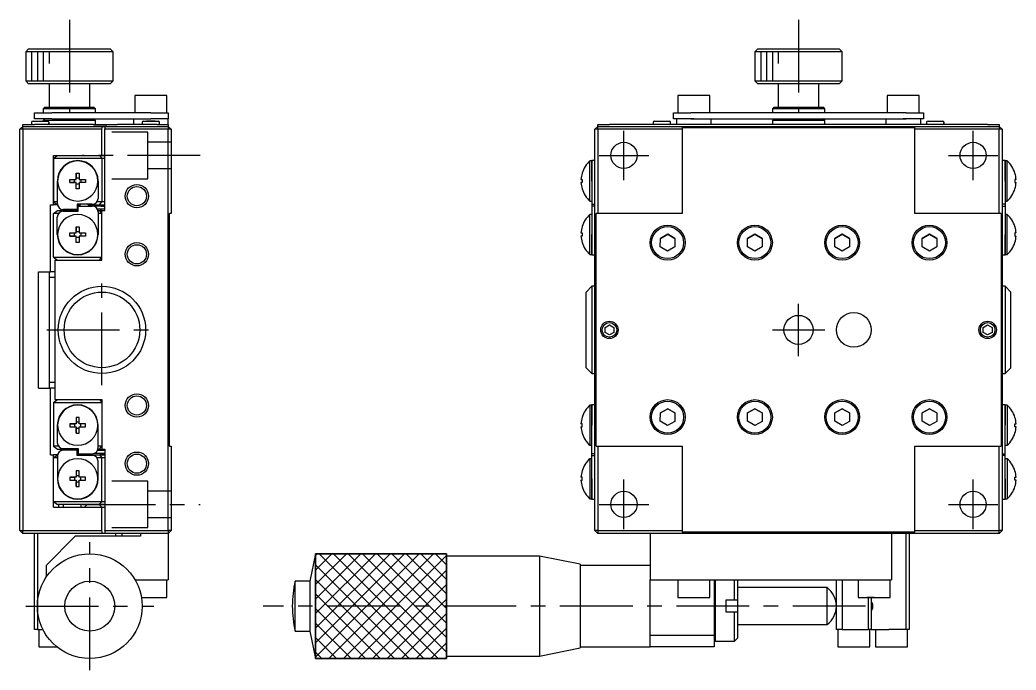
# Model space of a CAD drawing. Extents: x -48 to 394, y -12 to 265.
# Drawn here: x 223 to 394.2, y 99.6 to 211.4 of the extents above; entities that cross this region are included whole.
import ezdxf

# ---------------------------------------------------------------- set-up
doc = ezdxf.new("R2010")
doc.units = 0
doc.header["$LTSCALE"] = 10
doc.linetypes.add('CENTER', pattern=[2, 1.25, -0.25, 0.25, -0.25])
doc.linetypes.add('DASHED', pattern=[3.5, 2, -1.5])
doc.layers.get('0').update_dxf_attribs({"linetype": 'CONTINUOUS'})
doc.layers.add('CENTER', color=1, linetype='CENTER')

msp = doc.modelspace()

# ---------------------------------------------------------------- linework, layer by layer
at = {"color": 7, "linetype": 'CONTINUOUS'}
for p, q in [((224.5, 206.4), (224, 205.9)), ((239, 205.9), (224, 205.9)), ((224, 205.9), (224, 200.9)), ((224.5, 206.4), (238.5, 206.4)), ((239, 205.9), (238.5, 206.4)), ((239, 200.9), (239, 205.9)), ((349.80736, 206.4), (349.30736, 205.9)), ((364.30736, 205.9), (349.30736, 205.9)), ((349.30736, 205.9), (349.30736, 200.9)), ((349.80736, 206.4), (363.80736, 206.4)), ((364.30736, 205.9), (363.80736, 206.4)), ((364.30736, 200.9), (364.30736, 205.9)), ((224, 200.9), (239, 200.9)), ((224, 200.9), (224.5, 200.4)), ((238.5, 200.4), (224.5, 200.4)), ((228, 200.4), (228, 196.4)), ((235, 196.4), (235, 200.4)), ((238.5, 200.4), (239, 200.9)), ((349.30736, 200.9), (364.30736, 200.9)), ((349.30736, 200.9), (349.80736, 200.4)), ((363.80736, 200.4), (349.80736, 200.4)), ((353.30736, 200.4), (353.30736, 196.4)), ((360.30736, 196.4), (360.30736, 200.4)), ((363.80736, 200.4), (364.30736, 200.9)), ((248.25, 198.4), (242.75, 198.4)), ((242.75, 198.4), (242.75, 195.4)), ((248.25, 195.4), (248.25, 198.4)), ((341.55736, 198.4), (336.05736, 198.4)), ((336.05736, 198.4), (336.05736, 195.4)), ((341.55736, 195.4), (341.55736, 198.4)), ((377.55736, 198.4), (372.05736, 198.4)), ((372.05736, 198.4), (372.05736, 195.4)), ((377.55736, 195.4), (377.55736, 198.4)), ((225.5, 194.4), (225.5, 195.4)), ((225.5, 195.4), (228.5, 195.4)), ((227.3, 196.4), (227, 196.1)), ((236, 196.1), (227, 196.1)), ((227, 196.1), (227, 195.4)), ((227.3, 196.4), (235.7, 196.4)), ((245.5, 195.4), (228.5, 195.4)), ((236, 196.1), (235.7, 196.4)), ((236, 195.4), (236, 196.1)), ((245.5, 195.4), (248.5, 195.4)), ((248.5, 195.4), (248.5, 194.4)), ((335.30736, 194.4), (335.30736, 195.4)), ((335.30736, 195.4), (338.30736, 195.4)), ((375.30736, 195.4), (338.30736, 195.4)), ((352.60736, 196.4), (352.30736, 196.1)), ((361.30736, 196.1), (352.30736, 196.1)), ((352.30736, 196.1), (352.30736, 195.4)), ((352.60736, 196.4), (361.00736, 196.4)), ((361.30736, 196.1), (361.00736, 196.4)), ((361.30736, 195.4), (361.30736, 196.1)), ((375.30736, 195.4), (378.30736, 195.4)), ((378.30736, 195.4), (378.30736, 194.4)), ((225, 193.75), (225, 193.65)), ((225.25, 194), (227.75, 194)), ((228.5, 194.4), (225.5, 194.4)), ((225.75, 194), (226.375, 194)), ((226.375, 194), (226.625, 194)), ((226.625, 194), (227.25, 194)), ((227.3, 194.4), (227, 194.1)), ((236, 194.1), (227, 194.1)), ((227, 194.1), (227, 194)), ((228, 193.65), (228, 193.75)), ((228.5, 194.4), (245.5, 194.4)), ((236, 194.1), (235.7, 194.4)), ((236, 193.4), (236, 194.1)), ((242.5, 194.4), (242.5, 193.4)), ((244, 193.75), (244, 193.65)), ((244.25, 194), (246.75, 194)), ((244.25, 194), (245.375, 194)), ((244.75, 194), (245.375, 194)), ((245.375, 194), (244.75, 194)), ((245.375, 194), (245.5, 194)), ((245.375, 194), (245.625, 194)), ((245.625, 194), (245.375, 194)), ((248.5, 194.4), (245.5, 194.4)), ((245.5, 194), (245.625, 194)), ((245.625, 194), (246.75, 194)), ((246.25, 194), (245.625, 194)), ((245.625, 194), (246.25, 194)), ((247, 193.65), (247, 193.75)), ((248.5, 193.4), (248.5, 194.4)), ((331.80736, 193.75), (331.80736, 193.65)), ((331.80736, 193.75), (331.80736, 193.65)), ((332.05736, 194), (332.55736, 194)), ((332.05736, 194), (334.55736, 194)), ((332.55736, 194), (333.18236, 194)), ((333.18236, 194), (333.43236, 194)), ((333.43236, 194), (334.05736, 194)), ((334.05736, 194), (334.55736, 194)), ((334.80736, 193.65), (334.80736, 193.75)), ((334.80736, 193.65), (334.80736, 193.75)), ((338.30736, 194.4), (335.30736, 194.4)), ((335.80736, 194.4), (335.80736, 193.4)), ((338.80736, 194.4), (338.30736, 194.4)), ((338.30736, 194.4), (338.80736, 194.4)), ((338.80736, 194.4), (374.80736, 194.4)), ((341.80736, 193.4), (341.80736, 194.4)), ((352.607359, 194.4), (352.307359, 194.1)), ((361.307359, 194.1), (352.307359, 194.1)), ((352.307359, 194.1), (352.307359, 193.4)), ((361.307359, 194.1), (361.007359, 194.4)), ((361.307359, 193.4), (361.307359, 194.1)), ((371.80736, 194.4), (371.80736, 193.4)), ((375.30736, 194.4), (374.80736, 194.4)), ((374.80736, 194.4), (375.30736, 194.4)), ((378.30736, 194.4), (375.30736, 194.4)), ((377.80736, 193.4), (377.80736, 194.4)), ((378.80736, 193.75), (378.80736, 193.65)), ((378.80736, 193.75), (378.80736, 193.65)), ((379.05736, 194), (379.55736, 194)), ((379.05736, 194), (381.55736, 194)), ((379.55736, 194), (380.18236, 194)), ((380.18236, 194), (380.43236, 194)), ((380.43236, 194), (381.05736, 194)), ((381.05736, 194), (381.55736, 194)), ((381.80736, 193.65), (381.80736, 193.75)), ((381.80736, 193.65), (381.80736, 193.75)), ((223.5, 193.1), (223, 192.6)), ((223, 123.6), (223, 192.6)), ((223.5, 192.6), (223, 192.6)), ((223.5, 193.1), (223.5, 193.4)), ((223.5, 193.4), (225.5, 193.4)), ((223.5, 192.6), (223.5, 193.1)), ((223.5, 193.1), (225.5, 193.1)), ((223.5, 192.6), (223.5, 123.6)), ((237.070754, 192.6), (223.5, 192.6)), ((235.632834, 193.4), (225.5, 193.4)), ((225.5, 193.1), (235.632834, 193.1)), ((225.5, 193.1), (235.632834, 193.1)), ((235.632834, 193.4), (237.57699, 193.4)), ((235.632834, 193.1), (237.198385, 193.1)), ((237.198385, 193.1), (235.632834, 193.1)), ((237.070754, 188.1), (237.070754, 192.6)), ((237.57699, 193.1), (237.198385, 193.1)), ((237.198385, 193.1), (237.57699, 193.1)), ((237.57699, 193.4), (237.744369, 193.4)), ((237.586969, 178.6), (237.586969, 192.6)), ((248.5, 192.6), (237.586969, 192.6)), ((237.714118, 193.1), (239.744369, 193.1)), ((237.744369, 193.4), (239.744369, 193.4)), ((237.744369, 193.4), (237.744369, 193.1)), ((244.7, 193.4), (239.744369, 193.4)), ((239.744369, 193.1), (246.5, 193.1)), ((239.744369, 193.1), (246.5, 193.1)), ((246.3, 193.4), (244.7, 193.4)), ((246.5, 193.4), (246.3, 193.4)), ((246.5, 193.4), (248.5, 193.4)), ((246.5, 193.1), (248.5, 193.1)), ((248.5, 193.4), (248.5, 193.1)), ((248.5, 193.1), (248.5, 192.6)), ((249, 192.6), (248.5, 193.1)), ((248.5, 123.6), (248.5, 192.6)), ((249, 192.6), (248.5, 192.6)), ((249, 192.6), (249, 178.1)), ((322.30736, 193.1), (321.80736, 192.6)), ((322.30736, 192.6), (321.80736, 192.6)), ((321.80736, 123.6), (321.80736, 192.6)), ((322.30736, 193.1), (322.30736, 193.4)), ((322.30736, 193.4), (324.30736, 193.4)), ((322.30736, 192.6), (322.30736, 193.1)), ((322.30736, 193.1), (324.30736, 193.1)), ((322.30736, 192.6), (322.30736, 178.1)), ((336.80736, 192.6), (322.30736, 192.6)), ((332.50736, 193.4), (324.30736, 193.4)), ((324.30736, 193.1), (389.30736, 193.1)), ((324.30736, 193.1), (389.30736, 193.1)), ((334.10736, 193.4), (332.50736, 193.4)), ((338.80736, 193.4), (334.10736, 193.4)), ((336.80736, 192.9), (376.80736, 192.9)), ((336.80736, 192.9), (336.80736, 192.6)), ((336.80736, 192.6), (336.80736, 178.1)), ((374.80736, 193.4), (338.80736, 193.4)), ((379.50736, 193.4), (374.80736, 193.4)), ((376.80736, 192.6), (376.80736, 192.9)), ((391.30736, 192.6), (376.80736, 192.6)), ((376.80736, 178.1), (376.80736, 192.6)), ((381.10736, 193.4), (379.50736, 193.4)), ((389.30736, 193.4), (381.10736, 193.4)), ((389.30736, 193.4), (391.30736, 193.4)), ((389.30736, 193.1), (391.30736, 193.1)), ((391.30736, 193.4), (391.30736, 193.1)), ((391.30736, 193.1), (391.30736, 192.6)), ((391.80736, 192.6), (391.30736, 193.1)), ((391.30736, 178.1), (391.30736, 192.6)), ((391.80736, 192.6), (391.30736, 192.6)), ((391.80736, 192.6), (391.80736, 123.6)), ((228.793779, 187.6), (229.44746, 188.1)), ((228.793779, 188.1), (234.500005, 188.1)), ((228.793779, 187.6), (228.793779, 188.1)), ((228.793779, 187.6), (237.070754, 187.6)), ((228.793779, 187.6), (228.793779, 180.1)), ((228.793779, 180.1), (228.793779, 187.6)), ((234.500005, 188.1), (237.070754, 188.1)), ((236.682534, 188.1), (237.070754, 187.6)), ((237.070754, 188.1), (237.586969, 188.1)), ((237.070754, 187.6), (237.070754, 180.1)), ((237.070754, 187.6), (237.586969, 187.6)), ((320.964746, 180.25), (320.964746, 187.15)), ((321.30736, 187.15), (320.964746, 187.15)), ((321.30736, 187.2), (321.30736, 183.7)), ((321.80736, 187.2), (321.30736, 187.2)), ((321.30736, 183.7), (321.30736, 187.15)), ((392.30736, 187.2), (391.80736, 187.2)), ((392.30736, 187.2), (392.30736, 183.7)), ((392.30736, 183.7), (392.30736, 187.15)), ((392.649974, 187.15), (392.30736, 187.15)), ((392.649974, 180.25), (392.649974, 187.15)), ((232.667995, 185.047786), (233.187995, 185.047786)), ((232.667995, 183.96), (232.667995, 185.047786)), ((232.667995, 185.047786), (232.667995, 184.223308)), ((233.187995, 185.047786), (233.187995, 183.96)), ((319.610239, 185.051049), (319.61693, 185.047786)), ((394.00448, 185.051049), (393.997789, 185.047786)), ((229.436538, 179.8), (229.436538, 183.7)), ((231.580209, 183.96), (232.667995, 183.96)), ((231.580209, 183.44), (231.580209, 183.96)), ((232.667995, 183.44), (231.580209, 183.44)), ((231.580209, 183.44), (232.404687, 183.44)), ((232.404687, 183.44), (232.404687, 183.96)), ((232.667995, 183.44), (232.404687, 183.44)), ((232.667995, 183.96), (232.667995, 184.223308)), ((232.667995, 184.223308), (233.187995, 184.223308)), ((232.667995, 182.352214), (232.667995, 183.44)), ((232.667995, 183.176692), (232.667995, 183.44)), ((232.667995, 182.352214), (232.667995, 183.176692)), ((233.187995, 183.176692), (232.667995, 183.176692)), ((233.187995, 183.96), (234.275781, 183.96)), ((233.187995, 183.44), (233.187995, 182.352214)), ((234.275781, 183.44), (233.187995, 183.44)), ((233.451303, 183.44), (233.187995, 183.44)), ((233.451303, 183.96), (233.451303, 183.44)), ((234.275781, 183.44), (233.451303, 183.44)), ((234.275781, 183.96), (234.275781, 183.44)), ((236.436538, 183.7), (236.436538, 180.7)), ((319.422079, 183.96), (319.61693, 183.96)), ((319.61693, 183.44), (319.422079, 183.44)), ((319.61693, 183.96), (319.61693, 183.44)), ((321.30736, 183.7), (321.30736, 180.7)), ((392.30736, 183.7), (392.30736, 180.7)), ((394.19264, 183.96), (393.997789, 183.96)), ((393.997789, 183.96), (393.997789, 183.44)), ((393.997789, 183.44), (394.19264, 183.44)), ((233.187995, 182.352214), (232.667995, 182.352214)), ((319.61693, 182.352214), (319.610239, 182.348951)), ((393.997789, 182.352214), (394.00448, 182.348951)), ((228.793779, 180.1), (229.44746, 179.6)), ((228.793779, 179.6), (228.793779, 180.1)), ((229.436538, 180.1), (228.793779, 180.1)), ((237.070754, 180.1), (236.236538, 180.1)), ((236.682534, 179.6), (237.070754, 180.1)), ((237.586969, 180.1), (237.070754, 180.1)), ((320.964746, 180.25), (321.30736, 180.25)), ((321.30736, 180.7), (321.30736, 179.7)), ((392.30736, 180.7), (392.30736, 179.7)), ((392.30736, 180.25), (392.649974, 180.25)), ((228.275292, 179.6), (228.793779, 179.6)), ((228.275292, 168.1), (228.275292, 179.6)), ((229.44746, 179.6), (228.793779, 179.6)), ((228.793779, 178.1), (229.44746, 178.6)), ((228.793779, 170.6), (228.793779, 178.1)), ((229.627995, 178.1), (228.793779, 178.1)), ((229.44746, 179.6), (229.456742, 179.6)), ((229.44746, 178.6), (231.391749, 178.6)), ((230.427995, 178.5), (233.027995, 178.5)), ((232.836538, 178.8), (230.436538, 178.8)), ((232.836538, 178.8), (230.436538, 178.8)), ((231.295688, 178.605627), (231.313108, 178.800116)), ((231.391749, 178.6), (231.468688, 178.500027)), ((231.391749, 178.6), (233.027995, 178.6)), ((231.5, 178.8), (231.5, 178.6)), ((231.599119, 178.800198), (231.614508, 178.600116)), ((235.436538, 179.7), (232.836538, 179.7)), ((232.836538, 179.7), (232.836538, 178.8)), ((235.436538, 179.7), (232.836538, 179.7)), ((232.836538, 179.6), (233.392237, 179.6)), ((233.027995, 179.35), (232.836538, 179.35)), ((232.836538, 179.35), (233.027995, 179.35)), ((233.027995, 179.35), (232.836538, 179.35)), ((232.836538, 179.35), (233.027995, 179.35)), ((233.027995, 178.85), (232.836538, 178.85)), ((233, 179.35), (233, 179.6)), ((233, 179.35), (233.027995, 179.35)), ((233, 179.35), (233.027995, 179.35)), ((233.027995, 179.35), (233, 179.35)), ((233, 179.35), (233.027995, 179.35)), ((233, 178.6), (233, 178.85)), ((233.027995, 178.5), (233.027995, 179.4)), ((233.027995, 179.4), (235.427995, 179.4)), ((233.356527, 179.599926), (233.217952, 179.399932)), ((233.435287, 179.699953), (233.356527, 179.599926)), ((234.613975, 179.700088), (234.743221, 179.6)), ((234.743221, 179.6), (236.682534, 179.6)), ((237.586969, 179.35), (235.740245, 179.35)), ((237.019215, 179.35), (235.740245, 179.35)), ((237.586969, 178.85), (236.321024, 178.85)), ((236.407791, 178.6), (236.682534, 178.6)), ((236.427995, 178.4), (236.427995, 174.5)), ((237.070754, 178.1), (236.427995, 178.1)), ((236.682534, 179.6), (237.586969, 179.6)), ((236.682534, 178.6), (237.070754, 178.1)), ((236.682534, 178.6), (237.070754, 178.6)), ((236.9664, 179.35), (236.722774, 179.6)), ((236.874626, 178.600074), (237.042256, 178.850037)), ((237.586969, 179.35), (236.9664, 179.35)), ((236.9664, 179.35), (237.586969, 179.35)), ((237.586969, 179.35), (237.019215, 179.35)), ((237.070754, 178.1), (237.070754, 178.6)), ((237.070754, 178.6), (237.586969, 178.6)), ((237.070754, 170.6), (237.070754, 178.1)), ((237.070754, 170.6), (237.070754, 178.1)), ((237.32575, 179.6), (237.361823, 179.567385)), ((237.361823, 179.567385), (237.39705, 179.535843)), ((237.39705, 179.535843), (237.431363, 179.505434)), ((237.431363, 179.505434), (237.464695, 179.476217)), ((237.464695, 179.476217), (237.496983, 179.448248)), ((237.496983, 179.448248), (237.528164, 179.421581)), ((237.52073, 178.6), (237.586969, 178.66658)), ((237.528164, 179.421581), (237.558179, 179.396267)), ((237.558179, 179.396267), (237.586969, 179.372355)), ((237.586969, 179.569676), (237.560273, 179.6)), ((249, 178.1), (248.7, 178.1)), ((248.7, 138.1), (248.7, 178.1)), ((321.30736, 179.7), (321.80736, 179.7)), ((321.30736, 179.7), (321.30736, 179.4)), ((321.80736, 179.4), (321.30736, 179.4)), ((321.30736, 179.4), (321.30736, 178.4)), ((321.30736, 178.4), (321.30736, 174.5)), ((322.30736, 178.1), (322.00736, 178.1)), ((322.00736, 138.1), (322.00736, 178.1)), ((336.80736, 178.1), (322.30736, 178.1)), ((391.30736, 178.1), (376.80736, 178.1)), ((391.60736, 178.1), (391.30736, 178.1)), ((391.60736, 178.1), (391.60736, 138.1)), ((392.30736, 179.7), (391.80736, 179.7)), ((391.80736, 179.4), (392.30736, 179.4)), ((392.30736, 179.7), (392.30736, 179.4)), ((392.30736, 179.4), (392.30736, 178.4)), ((392.30736, 178.4), (392.30736, 174.5)), ((229.427995, 174.5), (229.427995, 177.5)), ((320.964746, 171.05), (320.964746, 177.95)), ((321.30736, 177.95), (320.964746, 177.95)), ((392.649974, 177.95), (392.30736, 177.95)), ((392.649974, 171.05), (392.649974, 177.95)), ((231.580209, 174.76), (232.667995, 174.76)), ((231.580209, 174.24), (231.580209, 174.76)), ((232.404687, 174.24), (232.404687, 174.76)), ((232.667995, 175.847786), (233.187995, 175.847786)), ((232.667995, 174.76), (232.667995, 175.847786)), ((232.667995, 175.847786), (232.667995, 175.023308)), ((232.667995, 174.76), (232.667995, 175.023308)), ((232.667995, 175.023308), (233.187995, 175.023308)), ((233.187995, 175.847786), (233.187995, 174.76)), ((233.187995, 174.76), (234.275781, 174.76)), ((233.451303, 174.76), (233.451303, 174.24)), ((234.275781, 174.76), (234.275781, 174.24)), ((319.422079, 174.76), (319.61693, 174.76)), ((319.610239, 175.851049), (319.61693, 175.847786)), ((319.61693, 174.76), (319.61693, 174.24)), ((394.00448, 175.851049), (393.997789, 175.847786)), ((394.19264, 174.76), (393.997789, 174.76)), ((393.997789, 174.76), (393.997789, 174.24)), ((232.667995, 174.24), (231.580209, 174.24)), ((231.580209, 174.24), (232.404687, 174.24)), ((232.667995, 174.24), (232.404687, 174.24)), ((232.667995, 173.152214), (232.667995, 174.24)), ((232.667995, 173.976692), (232.667995, 174.24)), ((232.667995, 173.152214), (232.667995, 173.976692)), ((233.187995, 173.976692), (232.667995, 173.976692)), ((233.187995, 173.152214), (232.667995, 173.152214)), ((233.187995, 174.24), (233.187995, 173.152214)), ((234.275781, 174.24), (233.187995, 174.24)), ((233.451303, 174.24), (233.187995, 174.24)), ((234.275781, 174.24), (233.451303, 174.24)), ((319.61693, 174.24), (319.422079, 174.24)), ((319.61693, 173.152214), (319.610239, 173.148951)), ((321.30736, 174.5), (321.30736, 171)), ((321.30736, 171.05), (321.30736, 174.5)), ((333.050875, 172.389662), (333.063947, 173.832979)), ((333.063947, 173.832979), (334.320432, 174.543316)), ((334.320432, 174.543316), (333.063947, 173.832979)), ((334.320432, 174.543316), (335.563844, 173.810338)), ((335.563844, 173.810338), (334.320432, 174.543316)), ((335.563844, 173.810338), (335.550772, 172.367021)), ((348.050875, 172.389662), (348.063947, 173.832979)), ((348.063947, 173.832979), (349.320432, 174.543316)), ((349.320432, 174.543316), (348.063947, 173.832979)), ((349.320432, 174.543316), (350.563844, 173.810338)), ((350.563844, 173.810338), (349.320432, 174.543316)), ((350.563844, 173.810338), (350.550772, 172.367021)), ((363.050875, 172.389662), (363.063947, 173.832979)), ((363.063947, 173.832979), (364.320432, 174.543316)), ((364.320432, 174.543316), (363.063947, 173.832979)), ((364.320432, 174.543316), (365.563844, 173.810338)), ((365.563844, 173.810338), (364.320432, 174.543316)), ((365.563844, 173.810338), (365.550772, 172.367021)), ((378.050875, 172.389662), (378.063947, 173.832979)), ((378.063947, 173.832979), (379.320432, 174.543316)), ((379.320432, 174.543316), (378.063947, 173.832979)), ((379.320432, 174.543316), (380.563844, 173.810338)), ((380.563844, 173.810338), (379.320432, 174.543316)), ((380.563844, 173.810338), (380.550772, 172.367021)), ((392.30736, 174.5), (392.30736, 171)), ((392.30736, 171.05), (392.30736, 174.5)), ((393.997789, 174.24), (394.19264, 174.24)), ((393.997789, 173.152214), (394.00448, 173.148951)), ((334.294288, 171.656684), (333.050875, 172.389662)), ((335.550772, 172.367021), (334.294288, 171.656684)), ((349.294288, 171.656684), (348.050875, 172.389662)), ((350.550772, 172.367021), (349.294288, 171.656684)), ((364.294288, 171.656684), (363.050875, 172.389662)), ((365.550772, 172.367021), (364.294288, 171.656684)), ((379.294288, 171.656684), (378.050875, 172.389662)), ((380.550772, 172.367021), (379.294288, 171.656684)), ((228.793779, 170.6), (229.44746, 170.1)), ((228.793779, 170.6), (237.070754, 170.6)), ((229, 170.1), (229, 146.1)), ((229, 170.1), (237.070754, 170.1)), ((236.682534, 170.1), (237.070754, 170.6)), ((237.070754, 170.1), (237.070754, 170.6)), ((320.964746, 171.05), (321.30736, 171.05)), ((321.30736, 171), (321.80736, 171)), ((391.80736, 171), (392.30736, 171)), ((392.30736, 171.05), (392.649974, 171.05)), ((226.19984, 168.1), (228.275292, 168.1)), ((226.19984, 148.1), (226.19984, 168.1)), ((228, 168.1), (228, 148.1)), ((229, 168.1), (228.275292, 168.1)), ((229, 167.1), (228, 167.1)), ((321.30736, 165.6), (320.30736, 164.6)), ((320.30736, 151.6), (320.30736, 164.6)), ((321.30736, 165.6), (321.30736, 150.6)), ((321.80736, 165.6), (321.30736, 165.6)), ((392.30736, 165.6), (391.80736, 165.6)), ((392.30736, 165.6), (392.30736, 150.6)), ((393.30736, 164.6), (392.30736, 165.6)), ((393.30736, 151.6), (393.30736, 164.6)), ((323.55736, 158.533013), (324.30736, 158.966025)), ((323.55736, 157.666987), (323.55736, 158.533013)), ((324.30736, 157.233975), (323.55736, 157.666987)), ((324.30736, 158.966025), (325.05736, 158.533013)), ((325.05736, 157.666987), (324.30736, 157.233975)), ((325.05736, 158.533013), (325.05736, 157.666987)), ((388.55736, 158.533013), (389.30736, 158.966025)), ((388.55736, 157.666987), (388.55736, 158.533013)), ((389.30736, 157.233975), (388.55736, 157.666987)), ((389.30736, 158.966025), (390.05736, 158.533013)), ((390.05736, 157.666987), (389.30736, 157.233975)), ((390.05736, 158.533013), (390.05736, 157.666987)), ((320.30736, 151.6), (321.30736, 150.6)), ((392.30736, 150.6), (393.30736, 151.6)), ((228, 149.1), (229, 149.1)), ((321.30736, 150.6), (321.80736, 150.6)), ((391.80736, 150.6), (392.30736, 150.6)), ((226.19984, 148.1), (228.275292, 148.1)), ((228.275292, 136.6), (228.275292, 148.1)), ((229, 148.1), (228.275292, 148.1)), ((228.793779, 145.6), (229.44746, 146.1)), ((228.793779, 145.6), (237.070754, 145.6)), ((228.793779, 145.6), (228.793779, 138.1)), ((229, 146.1), (237.070754, 146.1)), ((236.682534, 146.1), (237.070754, 145.6)), ((237.070754, 146.1), (237.070754, 145.6)), ((237.070754, 145.6), (237.070754, 138.1)), ((237.070754, 145.6), (237.070754, 138.1)), ((320.964746, 145.15), (320.964746, 138.25)), ((321.30736, 145.15), (320.964746, 145.15)), ((321.30736, 141.7), (321.30736, 145.2)), ((321.80736, 145.2), (321.30736, 145.2)), ((321.30736, 145.15), (321.30736, 141.7)), ((333.050875, 142.389662), (333.063947, 143.832979)), ((333.063947, 143.832979), (334.320432, 144.543316)), ((334.320432, 144.543316), (333.063947, 143.832979)), ((334.320432, 144.543316), (335.563844, 143.810338)), ((335.563844, 143.810338), (334.320432, 144.543316)), ((335.563844, 143.810338), (335.550772, 142.367021)), ((348.050875, 142.389662), (348.063947, 143.832979)), ((348.063947, 143.832979), (349.320432, 144.543316)), ((349.320432, 144.543316), (348.063947, 143.832979)), ((349.320432, 144.543316), (350.563844, 143.810338)), ((350.563844, 143.810338), (349.320432, 144.543316)), ((350.563844, 143.810338), (350.550772, 142.367021)), ((363.050875, 142.389662), (363.063947, 143.832979)), ((363.063947, 143.832979), (364.320432, 144.543316)), ((364.320432, 144.543316), (363.063947, 143.832979)), ((364.320432, 144.543316), (365.563844, 143.810338)), ((365.563844, 143.810338), (364.320432, 144.543316)), ((365.563844, 143.810338), (365.550772, 142.367021)), ((378.050875, 142.389662), (378.063947, 143.832979)), ((378.063947, 143.832979), (379.320432, 144.543316)), ((379.320432, 144.543316), (378.063947, 143.832979)), ((379.320432, 144.543316), (380.563844, 143.810338)), ((380.563844, 143.810338), (379.320432, 144.543316)), ((380.563844, 143.810338), (380.550772, 142.367021)), ((392.30736, 145.2), (391.80736, 145.2)), ((392.30736, 141.7), (392.30736, 145.2)), ((392.30736, 145.15), (392.30736, 141.7)), ((392.649974, 145.15), (392.30736, 145.15)), ((392.649974, 145.15), (392.649974, 138.25)), ((233.187995, 143.047786), (232.667995, 143.047786)), ((232.667995, 143.047786), (232.667995, 141.96)), ((232.667995, 143.047786), (232.667995, 142.223308)), ((232.667995, 142.223308), (232.667995, 141.96)), ((233.187995, 142.223308), (232.667995, 142.223308)), ((233.187995, 141.96), (233.187995, 143.047786)), ((319.61693, 143.047786), (319.610239, 143.051049)), ((334.294288, 141.656684), (333.050875, 142.389662)), ((335.550772, 142.367021), (334.294288, 141.656684)), ((349.294288, 141.656684), (348.050875, 142.389662)), ((350.550772, 142.367021), (349.294288, 141.656684)), ((364.294288, 141.656684), (363.050875, 142.389662)), ((365.550772, 142.367021), (364.294288, 141.656684)), ((379.294288, 141.656684), (378.050875, 142.389662)), ((380.550772, 142.367021), (379.294288, 141.656684)), ((393.997789, 143.047786), (394.00448, 143.051049)), ((229.427995, 141.7), (229.427995, 138.7)), ((232.667995, 141.96), (231.580209, 141.96)), ((231.580209, 141.96), (231.580209, 141.44)), ((231.580209, 141.96), (232.404687, 141.96)), ((231.580209, 141.44), (232.667995, 141.44)), ((232.667995, 141.96), (232.404687, 141.96)), ((232.404687, 141.96), (232.404687, 141.44)), ((232.667995, 141.44), (232.667995, 140.352214)), ((232.667995, 141.44), (232.667995, 141.176692)), ((232.667995, 140.352214), (232.667995, 141.176692)), ((232.667995, 141.176692), (233.187995, 141.176692)), ((234.275781, 141.96), (233.187995, 141.96)), ((233.451303, 141.96), (233.187995, 141.96)), ((233.187995, 141.44), (234.275781, 141.44)), ((233.187995, 140.352214), (233.187995, 141.44)), ((234.275781, 141.96), (233.451303, 141.96)), ((233.451303, 141.44), (233.451303, 141.96)), ((234.275781, 141.44), (234.275781, 141.96)), ((236.427995, 137.8), (236.427995, 141.7)), ((319.61693, 141.96), (319.422079, 141.96)), ((319.422079, 141.44), (319.61693, 141.44)), ((319.61693, 141.44), (319.61693, 141.96)), ((321.30736, 137.8), (321.30736, 141.7)), ((392.30736, 137.8), (392.30736, 141.7)), ((393.997789, 141.96), (394.19264, 141.96)), ((393.997789, 141.44), (393.997789, 141.96)), ((394.19264, 141.44), (393.997789, 141.44)), ((232.667995, 140.352214), (233.187995, 140.352214)), ((319.610239, 140.348951), (319.61693, 140.352214)), ((394.00448, 140.348951), (393.997789, 140.352214)), ((228.793779, 138.1), (229.44746, 137.6)), ((229.627995, 138.1), (228.793779, 138.1)), ((229.44746, 137.6), (231.391749, 137.6)), ((230.427995, 137.7), (233.027995, 137.7)), ((232.836538, 137.4), (230.436538, 137.4)), ((232.836538, 137.4), (230.436538, 137.4)), ((231.313113, 137.399837), (231.295919, 137.591164)), ((231.391749, 137.6), (231.468688, 137.699973)), ((231.391749, 137.6), (233.027995, 137.6)), ((231.5, 137.6), (231.5, 137.4)), ((231.614514, 137.599971), (231.599127, 137.399887)), ((232.836538, 136.5), (232.836538, 137.4)), ((233.027995, 137.35), (232.836538, 137.35)), ((233, 137.35), (233, 137.6)), ((233.027995, 137.7), (233.027995, 136.8)), ((237.586969, 137.35), (236.321024, 137.35)), ((236.407791, 137.6), (236.682534, 137.6)), ((237.070754, 138.1), (236.427995, 138.1)), ((236.682534, 137.6), (237.070754, 138.1)), ((236.682534, 137.6), (237.070754, 137.6)), ((237.042277, 137.349927), (236.874631, 137.59992)), ((237.070754, 138.1), (237.070754, 137.6)), ((237.070754, 137.6), (237.586969, 137.6)), ((237.586969, 137.53342), (237.52073, 137.6)), ((237.586969, 137.6), (237.586969, 123.6)), ((248.7, 138.1), (249, 138.1)), ((249, 138.1), (249, 123.6)), ((320.964746, 138.25), (321.30736, 138.25)), ((321.30736, 136.8), (321.30736, 137.8)), ((322.00736, 138.1), (322.30736, 138.1)), ((322.30736, 138.1), (322.30736, 123.6)), ((322.30736, 138.1), (336.80736, 138.1)), ((336.80736, 138.1), (336.80736, 123.6)), ((376.80736, 138.1), (391.30736, 138.1)), ((376.80736, 123.6), (376.80736, 138.1)), ((391.30736, 123.6), (391.30736, 138.1)), ((391.30736, 138.1), (391.60736, 138.1)), ((392.30736, 138.25), (392.649974, 138.25)), ((392.30736, 136.8), (392.30736, 137.8)), ((228.275292, 136.6), (228.793779, 136.6)), ((228.793779, 136.1), (229.44746, 136.6)), ((228.793779, 136.1), (228.793779, 136.6)), ((229.44746, 136.6), (228.793779, 136.6)), ((228.793779, 128.6), (228.793779, 136.1)), ((228.793779, 128.6), (228.793779, 136.1)), ((229.436538, 136.1), (228.793779, 136.1)), ((229.436538, 136.4), (229.436538, 132.5)), ((229.44746, 136.6), (229.456742, 136.6)), ((233.027995, 136.85), (232.836538, 136.85)), ((232.836538, 136.85), (233.027995, 136.85)), ((233.027995, 136.85), (232.836538, 136.85)), ((232.836538, 136.85), (233.027995, 136.85)), ((232.836538, 136.6), (233.392243, 136.6)), ((235.436538, 136.5), (232.836538, 136.5)), ((235.436538, 136.5), (232.836538, 136.5)), ((233, 136.85), (233.027995, 136.85)), ((233, 136.6), (233, 136.85)), ((233.027995, 136.85), (233, 136.85)), ((233, 136.85), (233.027995, 136.85)), ((233, 136.85), (233.027995, 136.85)), ((233.027995, 136.8), (235.427995, 136.8)), ((233.217903, 136.800149), (233.356522, 136.60008)), ((233.356522, 136.60008), (233.435302, 136.500028)), ((234.613975, 136.499912), (234.743221, 136.6)), ((234.743221, 136.6), (236.682534, 136.6)), ((237.586969, 136.85), (235.740245, 136.85)), ((237.019215, 136.85), (235.740245, 136.85)), ((237.070754, 136.1), (236.236538, 136.1)), ((236.436538, 132.5), (236.436538, 135.5)), ((236.682534, 136.6), (237.070754, 136.1)), ((236.682534, 136.6), (237.586969, 136.6)), ((236.722774, 136.6), (236.9664, 136.85)), ((237.586969, 136.85), (236.9664, 136.85)), ((236.9664, 136.85), (237.586969, 136.85)), ((237.586969, 136.85), (237.019215, 136.85)), ((237.070754, 128.6), (237.070754, 136.1)), ((237.586969, 136.1), (237.070754, 136.1)), ((237.32575, 136.6), (237.361823, 136.632615)), ((237.361823, 136.632615), (237.39705, 136.664157)), ((237.39705, 136.664157), (237.431363, 136.694566)), ((237.431363, 136.694566), (237.464695, 136.723783)), ((237.464695, 136.723783), (237.496983, 136.751752)), ((237.496983, 136.751752), (237.528164, 136.778419)), ((237.528164, 136.778419), (237.558179, 136.803733)), ((237.558179, 136.803733), (237.586969, 136.827645)), ((237.586969, 136.630324), (237.560273, 136.6)), ((320.964746, 135.95), (320.964746, 129.05)), ((321.30736, 135.95), (320.964746, 135.95)), ((321.80736, 136.8), (321.30736, 136.8)), ((321.30736, 136.5), (321.30736, 136.8)), ((321.30736, 135.5), (321.30736, 136.5)), ((321.30736, 136.5), (321.80736, 136.5)), ((321.30736, 132.5), (321.30736, 135.5)), ((391.80736, 136.8), (392.30736, 136.8)), ((392.30736, 136.5), (391.80736, 136.5)), ((392.30736, 136.5), (392.30736, 136.8)), ((392.30736, 135.5), (392.30736, 136.5)), ((392.649974, 135.95), (392.30736, 135.95)), ((392.30736, 132.5), (392.30736, 135.5)), ((392.649974, 135.95), (392.649974, 129.05)), ((233.187995, 133.847786), (232.667995, 133.847786)), ((232.667995, 133.847786), (232.667995, 132.76)), ((232.667995, 133.847786), (232.667995, 133.023308)), ((233.187995, 132.76), (233.187995, 133.847786)), ((319.61693, 133.847786), (319.610239, 133.851049)), ((393.997789, 133.847786), (394.00448, 133.851049)), ((232.667995, 132.76), (231.580209, 132.76)), ((231.580209, 132.76), (231.580209, 132.24)), ((231.580209, 132.76), (232.404687, 132.76)), ((231.580209, 132.24), (232.667995, 132.24)), ((232.667995, 132.76), (232.404687, 132.76)), ((232.404687, 132.76), (232.404687, 132.24)), ((232.667995, 133.023308), (232.667995, 132.76)), ((233.187995, 133.023308), (232.667995, 133.023308)), ((232.667995, 132.24), (232.667995, 131.152214)), ((232.667995, 132.24), (232.667995, 131.976692)), ((232.667995, 131.152214), (232.667995, 131.976692)), ((232.667995, 131.976692), (233.187995, 131.976692)), ((234.275781, 132.76), (233.187995, 132.76)), ((233.451303, 132.76), (233.187995, 132.76)), ((233.187995, 132.24), (234.275781, 132.24)), ((233.187995, 131.152214), (233.187995, 132.24)), ((234.275781, 132.76), (233.451303, 132.76)), ((233.451303, 132.24), (233.451303, 132.76)), ((234.275781, 132.24), (234.275781, 132.76)), ((319.61693, 132.76), (319.422079, 132.76)), ((319.422079, 132.24), (319.61693, 132.24)), ((319.61693, 132.24), (319.61693, 132.76)), ((321.30736, 129), (321.30736, 132.5)), ((321.30736, 132.5), (321.30736, 129.05)), ((392.30736, 129), (392.30736, 132.5)), ((392.30736, 132.5), (392.30736, 129.05)), ((393.997789, 132.76), (394.19264, 132.76)), ((393.997789, 132.24), (393.997789, 132.76)), ((394.19264, 132.24), (393.997789, 132.24)), ((232.667995, 131.152214), (233.187995, 131.152214)), ((319.610239, 131.148951), (319.61693, 131.152214)), ((394.00448, 131.148951), (393.997789, 131.152214)), ((228.793779, 128.6), (237.070754, 128.6)), ((228.793779, 128.6), (229.44746, 128.1)), ((228.793779, 127.6), (228.793779, 128.6)), ((236.682534, 128.1), (237.070754, 128.6)), ((237.070754, 128.6), (237.586969, 128.6)), ((320.964746, 129.05), (321.30736, 129.05)), ((321.30736, 129), (321.80736, 129)), ((391.80736, 129), (392.30736, 129)), ((392.30736, 129.05), (392.649974, 129.05)), ((228.793779, 127.6), (234.100005, 127.6)), ((236.682534, 128.1), (229.44746, 128.1)), ((229.683458, 127.6), (229.664399, 128.1)), ((230.431555, 128.1), (230.414538, 127.6)), ((233.5, 127.6), (233.5, 128.1)), ((234.100005, 127.6), (234.500005, 127.6)), ((234.35, 127.841719), (234.108281, 127.6)), ((234.6, 128.091719), (234.35, 127.841719)), ((234.500005, 127.6), (235.800005, 127.6)), ((234.6, 128.091719), (236.6, 128.091719)), ((235.800005, 127.6), (237.070754, 127.6)), ((236.85, 127.841719), (236.6, 128.091719)), ((236.620918, 128.070801), (237.586969, 128.070801)), ((237.586969, 128.1), (236.682534, 128.1)), ((237.091719, 127.6), (236.85, 127.841719)), ((237.070754, 123.6), (237.070754, 127.6)), ((237.070754, 127.6), (237.586969, 127.6)), ((223, 123.6), (223.5, 123.6)), ((223, 123.6), (223.5, 123.1)), ((223.5, 123.6), (237.070754, 123.6)), ((223.5, 123.1), (223.5, 123.6)), ((237.586969, 123.6), (248.5, 123.6)), ((249, 123.6), (248.5, 123.6)), ((248.5, 123.6), (248.5, 123.1)), ((249, 123.6), (248.5, 123.1)), ((321.80736, 123.6), (322.30736, 123.1)), ((322.30736, 123.6), (321.80736, 123.6)), ((322.30736, 123.6), (322.30736, 123.1)), ((322.30736, 123.6), (336.80736, 123.6)), ((336.80736, 123.6), (336.80736, 123.3)), ((376.80736, 123.3), (336.80736, 123.3)), ((376.80736, 123.3), (376.80736, 123.6)), ((376.80736, 123.6), (391.30736, 123.6)), ((391.30736, 123.1), (391.30736, 123.6)), ((391.80736, 123.6), (391.30736, 123.6)), ((391.30736, 123.1), (391.80736, 123.6)), ((237.198385, 123.1), (223.5, 123.1)), ((225.5, 106.6), (225.5, 123.1)), ((226, 123.1), (226, 110.6)), ((232.5, 122.6), (227.5, 117.6)), ((243.7, 122.6), (232.5, 122.6)), ((237.714118, 123.1), (237.198385, 123.1)), ((248.5, 123.1), (237.714118, 123.1)), ((239.5, 122.6), (239.5, 123.1)), ((240.5, 123.1), (240.5, 122.6)), ((243.7, 123.1), (243.7, 122.6)), ((248.5, 123.1), (248.5, 115.1)), ((331.30736, 123.1), (322.30736, 123.1)), ((372.80736, 123.1), (331.30736, 123.1)), ((331.30736, 123.1), (331.30736, 115.1)), ((372.80736, 123.1), (331.30736, 123.1)), ((372.80736, 123.1), (372.80736, 115.1)), ((391.30736, 123.1), (372.80736, 123.1)), ((375.30736, 106.6), (375.30736, 123.1)), ((375.80736, 123.1), (375.80736, 106.6)), ((273.80736, 119.6), (272.80736, 114.9)), ((273.80736, 119.6), (273.80736, 101.6)), ((296.30736, 119.6), (273.80736, 119.6)), ((273.80736, 119.6), (296.30736, 119.6)), ((273.80736, 101.6), (273.80736, 119.6)), ((296.30736, 101.6), (296.30736, 119.6)), ((296.30736, 119.6), (296.30736, 101.6)), ((312.30736, 119.2), (296.30736, 119.2)), ((312.30736, 119.2), (312.30736, 110.6)), ((319.30736, 117.8), (312.30736, 119.2)), ((227.5, 117.6), (227.5, 115.574937)), ((319.30736, 117.8), (319.30736, 110.6)), ((331.30736, 117.6), (319.30736, 117.6)), ((242.794229, 115.1), (248.5, 115.1)), ((248.25, 112.1), (248.25, 115.1)), ((270.30736, 110.6), (270.30736, 114.9)), ((272.80736, 114.9), (270.30736, 114.9)), ((272.80736, 114.9), (272.80736, 106.3)), ((331.30736, 115.1), (372.80736, 115.1)), ((331.30736, 105.6), (331.30736, 115.1)), ((336.05736, 115.1), (336.05736, 112.1)), ((341.55736, 112.1), (341.55736, 115.1)), ((342.30736, 115.1), (342.30736, 105.6)), ((342.50736, 115.1), (342.50736, 104.6)), ((345.80736, 111.6), (345.80736, 115.1)), ((346.30736, 115.1), (346.30736, 111.6)), ((363.30736, 106.6), (363.30736, 115.1)), ((364.30736, 115.1), (364.30736, 106.6)), ((367.05736, 115.1), (367.05736, 112.1)), ((372.55736, 112.1), (372.55736, 115.1)), ((361.74018, 113.775), (346.30736, 113.775)), ((361.74018, 107.425), (361.74018, 113.775)), ((243.87412, 112.1), (248.25, 112.1)), ((336.05736, 112.1), (341.55736, 112.1)), ((345.80736, 111.6), (344.30736, 111.6)), ((344.30736, 111.6), (344.30736, 109.6)), ((346.30736, 111.6), (345.80736, 111.6)), ((346.30736, 111.600072), (346.30736, 109.599928)), ((367.05736, 112.1), (372.55736, 112.1)), ((369.80736, 112.1), (368.55736, 112.1)), ((368.80736, 106.6), (368.80736, 112.1)), ((369.30736, 112.1), (369.30736, 106.6)), ((369.349321, 111.35), (369.30736, 111.159017)), ((369.41645, 111.286664), (369.349321, 111.35)), ((369.466533, 111.189073), (369.41645, 111.286664)), ((226, 110.6), (226, 106.6)), ((270.30736, 106.3), (270.30736, 110.6)), ((312.30736, 110.6), (312.30736, 102)), ((319.30736, 110.6), (319.30736, 103.4)), ((344.30736, 109.6), (345.80736, 109.6)), ((345.80736, 104.6), (345.80736, 109.6)), ((345.80736, 109.6), (346.30736, 109.6)), ((346.30736, 109.6), (346.30736, 105.1)), ((369.30736, 110.040983), (369.349321, 109.85)), ((369.349321, 109.85), (369.425067, 109.927534)), ((369.425067, 109.927534), (369.475176, 110.031604)), ((226, 106.6), (225.5, 106.6)), ((226, 106.6), (226.937742, 106.6)), ((226.25, 106.6), (226.25, 103.6)), ((270.30736, 106.3), (272.80736, 106.3)), ((272.80736, 106.3), (273.80736, 101.6)), ((346.30736, 107.425), (361.74018, 107.425)), ((364.30736, 106.6), (363.30736, 106.6)), ((363.55736, 106.6), (363.55736, 103.6)), ((364.30736, 106.6), (368.80736, 106.6)), ((369.30736, 106.6), (368.80736, 106.6)), ((369.05736, 103.6), (369.05736, 106.6)), ((369.30736, 106.6), (372.30736, 106.6)), ((370.05736, 106.6), (370.05736, 103.6)), ((375.30736, 106.6), (372.30736, 106.6)), ((375.80736, 106.6), (375.30736, 106.6)), ((375.55736, 103.6), (375.55736, 106.6)), ((227.5, 105.625063), (227.5, 105.6)), ((227.5, 105.6), (227.551042, 105.548958)), ((242.448958, 105.548958), (242.5, 105.6)), ((242.5, 105.6), (242.5, 105.625063)), ((331.30736, 105.6), (342.30736, 105.6)), ((331.30736, 103.6), (331.30736, 105.6)), ((342.30736, 105.6), (342.30736, 103.6)), ((342.30736, 104.8), (342.50736, 104.6)), ((342.50736, 104.6), (345.80736, 104.6)), ((345.80736, 104.6), (346.30736, 105.1)), ((226.25, 103.6), (229.343146, 103.6)), ((312.30736, 102), (319.30736, 103.4)), ((319.30736, 103.6), (331.30736, 103.6)), ((342.30736, 103.6), (331.30736, 103.6)), ((363.55736, 103.6), (369.05736, 103.6)), ((370.05736, 103.6), (375.55736, 103.6)), ((273.80736, 101.6), (296.30736, 101.6)), ((296.30736, 101.6), (273.80736, 101.6)), ((296.30736, 102), (312.30736, 102))]:
    msp.add_line(p, q, dxfattribs=at)
at = {"color": 3, "linetype": 'CONTINUOUS'}
for p, q in [((225, 205.9), (225, 200.9)), ((226, 205.9), (226, 200.9)), ((227, 205.9), (227, 200.9)), ((228, 205.9), (228, 203.9)), ((350.30736, 205.9), (350.30736, 200.9)), ((351.30736, 205.9), (351.30736, 200.9)), ((352.30736, 205.9), (352.30736, 200.9)), ((353.30736, 205.9), (353.30736, 203.9)), ((233.499995, 127.6), (233.499995, 128.1)), ((273.80736, 119.30736), (274.1, 119.6)), ((273.80736, 116.80736), (276.6, 119.6)), ((273.80736, 114.30736), (279.1, 119.6)), ((273.80736, 111.80736), (281.6, 119.6)), ((273.80736, 109.30736), (284.1, 119.6)), ((273.80736, 106.80736), (286.6, 119.6)), ((273.80736, 104.30736), (289.1, 119.6)), ((273.80736, 101.80736), (291.6, 119.6)), ((274.4, 119.6), (292.4, 101.6)), ((276.1, 101.6), (294.1, 119.6)), ((276.9, 119.6), (294.9, 101.6)), ((278.6, 101.6), (296.30736, 119.30736)), ((279.4, 119.6), (296.30736, 102.69264)), ((281.9, 119.6), (296.30736, 105.19264)), ((284.4, 119.6), (296.30736, 107.69264)), ((286.9, 119.6), (296.30736, 110.19264)), ((289.4, 119.6), (296.30736, 112.69264)), ((291.9, 119.6), (296.30736, 115.19264)), ((294.4, 119.6), (296.30736, 117.69264)), ((273.80736, 117.69264), (289.9, 101.6)), ((281.1, 101.6), (296.30736, 116.80736)), ((273.80736, 115.19264), (287.4, 101.6)), ((283.6, 101.6), (296.30736, 114.30736)), ((273.80736, 112.69264), (284.9, 101.6)), ((286.1, 101.6), (296.30736, 111.80736)), ((273.80736, 110.19264), (282.4, 101.6)), ((288.6, 101.6), (296.30736, 109.30736)), ((273.80736, 107.69264), (279.9, 101.6)), ((291.1, 101.6), (296.30736, 106.80736)), ((273.80736, 105.19264), (277.4, 101.6)), ((293.6, 101.6), (296.30736, 104.30736)), ((273.80736, 102.69264), (274.9, 101.6)), ((296.1, 101.6), (296.30736, 101.80736))]:
    msp.add_line(p, q, dxfattribs=at)
at = {"color": 3, "linetype": 'DASHED'}
for p, q in [((245, 192.1), (238.771529, 192.1)), ((245, 184.1), (245, 192.1)), ((249, 190.35), (245, 190.35)), ((245, 185.85), (249, 185.85)), ((238.771523, 184.1), (245, 184.1)), ((245, 132.1), (238.771523, 132.1)), ((245, 124.1), (245, 132.1)), ((249, 130.35), (245, 130.35)), ((245, 125.85), (249, 125.85)), ((238.771529, 124.1), (245, 124.1))]:
    msp.add_line(p, q, dxfattribs=at)
at = {"color": 7, "linetype": 'CONTINUOUS'}
for centre, radius in [((326.80736, 188.1), 2.25), ((386.80736, 188.1), 2.25), ((243.1, 181.1), 1.65), ((334.30736, 173.1), 3), ((334.30736, 173.1), 2.75), ((349.30736, 173.1), 3), ((349.30736, 173.1), 2.75), ((364.30736, 173.1), 3), ((364.30736, 173.1), 2.75), ((379.30736, 173.1), 3), ((379.30736, 173.1), 2.75), ((243.1, 171.1), 1.65), ((237.1, 158.1), 7.5), ((237.1, 158.1), 6.5), ((366.30736, 158.1), 3), ((324.30736, 158.1), 1.25), ((356.80736, 158.1), 2.5), ((389.30736, 158.1), 1.25), ((243.1, 145.1), 1.65), ((334.30736, 143.1), 3), ((334.30736, 143.1), 2.75), ((349.30736, 143.1), 3), ((349.30736, 143.1), 2.75), ((364.30736, 143.1), 3), ((364.30736, 143.1), 2.75), ((379.30736, 143.1), 3), ((379.30736, 143.1), 2.75), ((243.1, 135.1), 1.65), ((326.80736, 128.1), 2.25), ((386.80736, 128.1), 2.25), ((235, 110.6), 9), ((235, 110.6), 4.3)]:
    msp.add_circle(centre, radius, dxfattribs=at)
at = {"color": 3, "linetype": 'CONTINUOUS'}
for centre, radius in [((243.1, 181.1), 2), ((243.1, 171.1), 2), ((324.30736, 158.1), 1.5), ((389.30736, 158.1), 1.5), ((243.1, 145.1), 2), ((243.1, 135.1), 2)]:
    msp.add_circle(centre, radius, dxfattribs=at)
at = {"color": 7, "linetype": 'CONTINUOUS'}
for centre, radius, start, end in [((225.25, 193.75), 0.25, 90, 180), ((225.25, 193.65), 0.25, 180, 270), ((227.75, 193.75), 0.25, 0, 90), ((227.75, 193.65), 0.25, 270, 0), ((244.25, 193.75), 0.25, 90, 180), ((244.25, 193.65), 0.25, 180, 270), ((246.75, 193.75), 0.25, 0, 90), ((246.75, 193.65), 0.25, 270, 0), ((332.05736, 193.75), 0.25, 90, 180), ((332.05736, 193.65), 0.25, 180, 270), ((334.55736, 193.75), 0.25, 0, 90), ((334.55736, 193.65), 0.25, 270, 0), ((379.05736, 193.75), 0.25, 90, 180), ((379.05736, 193.65), 0.25, 180, 270), ((381.55736, 193.75), 0.25, 0, 90), ((381.55736, 193.65), 0.25, 270, 0), ((101, 227.6), 140.5, 345.575128, 345.785566), ((101, 227.6), 141, 345.627383, 345.837026), ((232.936538, 183.7), 3.5, 0, 180), ((232.927995, 183.7), 3.45, 0, 180), ((324.00736, 183.7), 4.6, 131.409622, 162.920023), ((389.60736, 183.7), 4.6, 17.079977, 48.590378), ((324.00736, 183.7), 4.592646, 162.934422, 176.754622), ((389.60736, 183.7), 4.592646, 3.245378, 17.065578), ((232.927995, 183.7), 3.45, 180, 0), ((324.00736, 183.7), 4.592646, 183.245378, 197.065578), ((389.60736, 183.7), 4.592646, 342.934422, 356.754622), ((324.00736, 183.7), 4.6, 197.079977, 228.590378), ((389.60736, 183.7), 4.6, 311.409622, 342.920023), ((230.436538, 179.8), 1, 180, 270), ((235.436538, 180.7), 1, 270, 0), ((230.427995, 177.5), 1, 90, 180), ((235.427995, 178.4), 1, 0, 90), ((232.927995, 174.5), 3.45, 0, 180), ((324.00736, 174.5), 4.6, 131.409622, 162.920023), ((389.60736, 174.5), 4.6, 17.079977, 48.590378), ((324.00736, 174.5), 4.592646, 162.934422, 176.754622), ((389.60736, 174.5), 4.592646, 3.245378, 17.065578), ((232.927995, 174.5), 3.5, 180, 0), ((232.927995, 174.5), 3.45, 180, 0), ((324.00736, 174.5), 4.592646, 183.245378, 197.065578), ((324.00736, 174.5), 4.6, 197.079977, 228.590378), ((389.60736, 174.5), 4.6, 311.409622, 342.920023), ((389.60736, 174.5), 4.592646, 342.934422, 356.754622), ((232.927995, 141.7), 3.5, 0, 180), ((232.927995, 141.7), 3.45, 0, 180), ((324.00736, 141.7), 4.6, 131.409622, 162.920023), ((389.60736, 141.7), 4.6, 17.079977, 48.590378), ((324.00736, 141.7), 4.592646, 162.934422, 176.754622), ((389.60736, 141.7), 4.592646, 3.245378, 17.065578), ((232.927995, 141.7), 3.45, 180, 0), ((324.00736, 141.7), 4.592646, 183.245378, 197.065578), ((389.60736, 141.7), 4.592646, 342.934422, 356.754622), ((230.427995, 138.7), 1, 180, 270), ((324.00736, 141.7), 4.6, 197.079977, 228.590378), ((389.60736, 141.7), 4.6, 311.409622, 342.920023), ((230.436538, 136.4), 1, 90, 180), ((235.427995, 137.8), 1, 270, 0), ((232.927995, 132.5), 3.45, 0, 180), ((235.436538, 135.5), 1, 0, 90), ((324.00736, 132.5), 4.6, 131.409622, 162.920023), ((389.60736, 132.5), 4.6, 17.079977, 48.590378), ((324.00736, 132.5), 4.592646, 162.934422, 176.754622), ((389.60736, 132.5), 4.592646, 3.245378, 17.065578), ((232.936538, 132.5), 3.5, 180, 0), ((232.927995, 132.5), 3.45, 180, 0), ((324.00736, 132.5), 4.592646, 183.245378, 197.065578), ((389.60736, 132.5), 4.592646, 342.934422, 356.754622), ((324.00736, 132.5), 4.6, 197.079977, 228.590378), ((389.60736, 132.5), 4.6, 311.409622, 342.920023), ((101, 88.6), 140.5, 14.214434, 14.424872), ((101, 88.6), 141, 14.162974, 14.372617), ((288.54736, 110.6), 18.74, 166.734971, 180), ((359.307203, 110.6), 4, 307.462651, 52.537349), ((288.54736, 110.6), 18.74, 180, 193.265029), ((367.993443, 110.599306), 1.586763, 339.03645439, 21.8192026)]:
    msp.add_arc(centre, radius, start, end, dxfattribs=at)
at = {"layer": 'CENTER', "color": 1, "linetype": 'CENTER'}
for p, q in [((231.5, 211.4), (231.5, 195.4)), ((356.80736, 211.4), (356.80736, 195.4)), ((326.80736, 183.85), (326.80736, 192.35)), ((386.80736, 183.85), (386.80736, 192.35)), ((254, 188.1), (233.771529, 188.1)), ((322.55736, 188.1), (331.05736, 188.1)), ((382.55736, 188.1), (391.05736, 188.1)), ((237.1, 148.6), (237.1, 167.6)), ((356.80736, 153.6), (356.80736, 162.6)), ((227.6, 158.1), (246.6, 158.1)), ((352.30736, 158.1), (361.30736, 158.1)), ((326.80736, 123.85), (326.80736, 132.35)), ((386.80736, 123.85), (386.80736, 132.35)), ((233.771523, 128.1), (254, 128.1)), ((322.55736, 128.1), (331.05736, 128.1)), ((382.55736, 128.1), (391.05736, 128.1)), ((235, 99.6), (235, 121.6)), ((224, 110.6), (246, 110.6)), ((368.30736, 110.6), (264.80736, 110.6))]:
    msp.add_line(p, q, dxfattribs=at)

doc.saveas('drawing.dxf')
